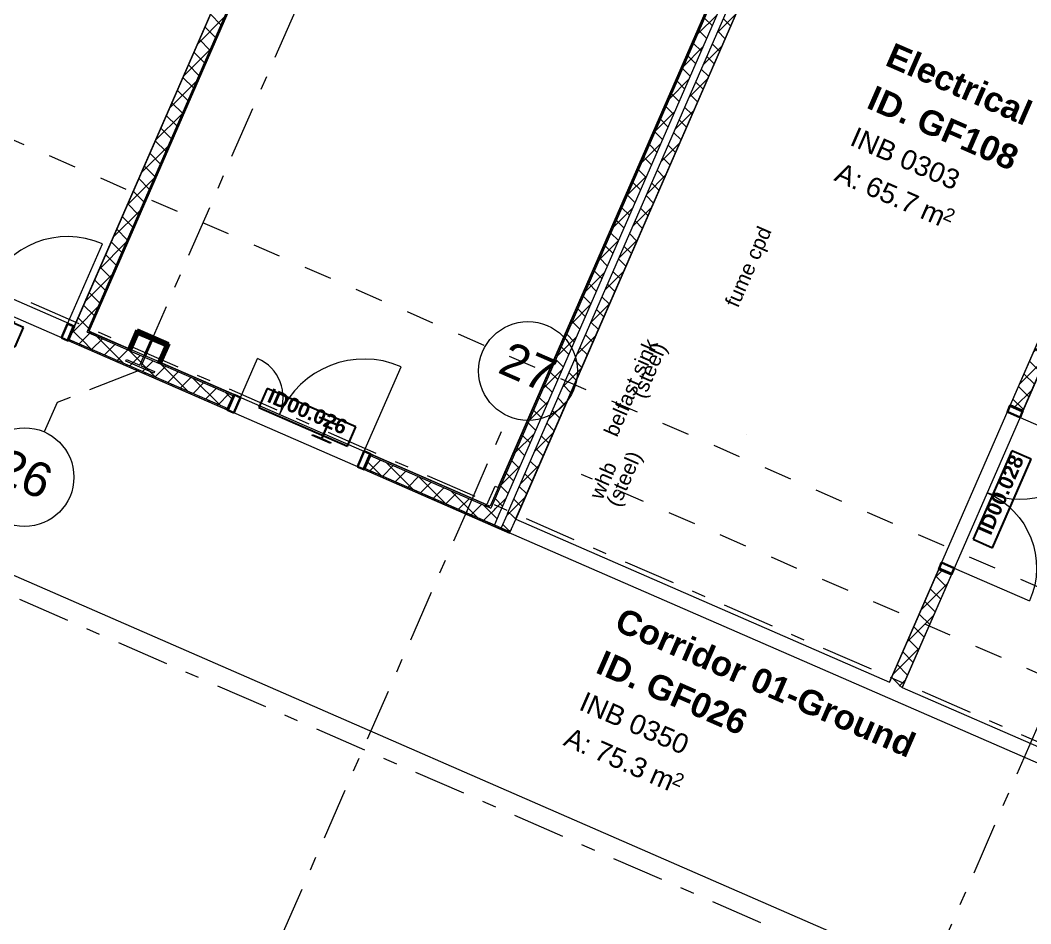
# Model space of a CAD drawing. Header units: millimetres. Extents: x -99530 to 1067232, y -97212 to 137997.
# Drawn here: x -3665 to 6565, y -38355 to -29207 of the extents above; entities that cross this region are included whole.
import ezdxf
from ezdxf.enums import TextEntityAlignment as Align

# ---------------------------------------------------------------- set-up
doc = ezdxf.new("R2010")
doc.units = ezdxf.units.MM
doc.header["$MEASUREMENT"] = 0
doc.linetypes.add('Dashed', pattern=[564.444447, 282.222223, -282.222223])
doc.linetypes.add('Double Dashed', pattern=[1093.611073, 529.166651, -211.666656, 141.111112, -211.666656])
for name, color, linetype in [('A-25-M_Wall_Int', 7, 'Continuous'), ('A-95-MC_Marker_Section_P2.Marker', 7, 'Continuous'), ('COLUMN.IFC Import', 7, 'Continuous'), ('New_A-05-M_Gross_Int_Circulation', 7, 'Continuous'), ('New_A-05-M_Gross_Int_Engineering', 7, 'Continuous'), ('New_A-15-MG_Structural_Grid_Phase_2', 7, 'Continuous'), ('New_A-25-M_Wall_Int', 7, 'Continuous'), ('New_ArchiCAD Door Markers', 7, 'Continuous'), ('New_ArchiCAD Doors', 7, 'Continuous')]:
    doc.layers.add(name, color=color, linetype=linetype)
for name, color, linetype, lineweight in [('A-25-M_Wall_Int_Pen_No__1', 7, 'Continuous', 13), ('A-95-MC_Marker_Section_P2.Marker_Pen_No__1', 7, 'Continuous', 13), ('COLUMN.IFC Import_Pen_No__2', 8, 'Continuous', 15), ('G-10-P_Topo_Misc_Pen_No__1', 7, 'Continuous', 13), ('New_A-25-M_Wall_Int_Pen_No__1', 7, 'Continuous', 13), ('New_A-95-P_Text_1_50_GA_Pen_No__1', 7, 'Continuous', 13), ('New_ArchiCAD Door Markers_Pen_No__1', 7, 'Continuous', 13), ('New_ArchiCAD Door Markers_Pen_No__5', 7, 'Continuous', 25), ('New_ArchiCAD Doors_Pen_No__1', 7, 'Continuous', 13), ('New_ArchiCAD Zone Stamps_Pen_No__6', 7, 'Continuous', 35)]:
    doc.layers.add(name, color=color, linetype=linetype, lineweight=lineweight)
for name, color, linetype, lineweight, true_color in [('A-25-M_Wall_Int_Pen_No__107', 7, 'Continuous', 15, 0xa6a6a6), ('A-25-M_Wall_Int_Pen_No__27', 7, 'Continuous', 50, 0x2a2a2a), ('New_A-05-M_Gross_Int_Circulation_Pen_No__74', 7, 'Continuous', 20, 0x606060), ('New_A-05-M_Gross_Int_Engineering_Pen_No__74', 7, 'Continuous', 20, 0x606060), ('New_A-15-MG_Structural_Grid_Phase_2_Pen_No__222', 7, 'Continuous', 13, 0x65af33), ('New_A-25-M_Wall_Int_Pen_No__107', 7, 'Continuous', 15, 0xa6a6a6), ('New_A-35-M_FFE_Fixed_Pen_No__64', 7, 'Continuous', 20, 0x606060), ('New_ArchiCAD Doors_Pen_No__43', 7, 'Continuous', 30, 0x444444), ('New_ArchiCAD Doors_Pen_No__63', 7, 'Continuous', 20, 0x606060)]:
    doc.layers.add(name, color=color, linetype=linetype, lineweight=lineweight, true_color=true_color)
doc.styles.add('GENERATED_STYLE_1', font='')
doc.styles.add('GENERATED_STYLE_2', font='')
doc.styles.add('GENERATED_STYLE_3', font='')
doc.styles.add('GENERATED_STYLE_4', font='')
doc.styles.get('GENERATED_STYLE_1').set_extended_font_data('Arial', bold=True)
doc.styles.get('GENERATED_STYLE_2').set_extended_font_data('Swis721 BT', bold=True)
doc.styles.get('GENERATED_STYLE_3').set_extended_font_data('Arial')
doc.styles.get('GENERATED_STYLE_4').set_extended_font_data('Swis721 BT')
pattern_1 = [(45, (0, 0), (-91.9239, 91.9239), []), (135, (0, 0), (91.9239, 91.9239), [])]
pattern_2 = [(336.4404, (0, 0), (69.2305, 158.76755), [0, -100]), (336.4404, (80.45, 59.4), (69.2305, 158.76755), [0, -100])]
pattern_3 = [(246.4404, (0, 0), (-158.76755, 69.2305), [0, -100]), (246.4404, (59.4, -80.45), (-158.76755, 69.2305), [0, -100])]
pattern_4 = [(246.4404, (0, 0), (-158.76755, 69.2305), [0, -100]), (246.4404, (59.4, -80.45), (-158.76755, 69.2305), [0, -100])]

# ---------------------------------------------------------------- blocks, each defined once
blk = doc.blocks.new('Corridor 01-Ground_INB 0350_86_2', base_point=(3443, -36782))
at = {"layer": 'New_A-05-M_Gross_Int_Circulation_Pen_No__74', "linetype": 'Continuous'}
for p, q in [((15104, -40424), (-7356, -30630)), ((-10182, -32016), (16731, -43751))]:
    blk.add_line(p, q, dxfattribs=at)
at = {"layer": 'New_ArchiCAD Zone Stamps_Pen_No__6'}
for tag, height, style, p in [('ROOM_NAME', 250, 'GENERATED_STYLE_1', (2436, -35146)), ('zoneNameLine2', 250, 'GENERATED_STYLE_1', (2247, -35578)), ('ROOM_NUMBER', 200, 'GENERATED_STYLE_3', (2059, -35999)), ('measuredAreaCode', 200, 'GENERATED_STYLE_3', (1902, -36359)), ('DUMMY_649', 200, 'GENERATED_STYLE_3', (2209, -36493)), ('DUMMY_650', 200, 'GENERATED_STYLE_3', (2699, -36707)), ('DUMMY_651', 133, 'GENERATED_STYLE_3', (2978, -36813))]:
    blk.add_attdef(tag, text='', height=height, rotation=336.4404, dxfattribs=dict(at, style=style)).set_placement(p, align=Align.TOP_LEFT)
blk = doc.blocks.new('Metrology Lab_INB 0301_89_2', base_point=(-3302, -24728))
at = {"layer": 'New_A-05-M_Gross_Int_Engineering_Pen_No__74', "linetype": 'Continuous'}
for p, q in [((-3116, -32302), (1180, -22451)), ((-4868, -31538), (-3116, -32302))]:
    blk.add_line(p, q, dxfattribs=at)
at = {"layer": 'New_ArchiCAD Zone Stamps_Pen_No__6'}
for tag, height, style, p in [('ROOM_NAME', 250, 'GENERATED_STYLE_1', (-3917, -23264)), ('zoneNameLine2', 250, 'GENERATED_STYLE_1', (-4105, -23696)), ('ROOM_NUMBER', 200, 'GENERATED_STYLE_3', (-4293, -24117)), ('measuredAreaCode', 200, 'GENERATED_STYLE_3', (-4450, -24477)), ('ROOM_WALLS_PRM', 200, 'GENERATED_STYLE_3', (-4143, -24611)), ('DUMMY_649', 200, 'GENERATED_STYLE_3', (-3654, -24824)), ('DUMMY_650', 133, 'GENERATED_STYLE_3', (-3374, -24931))]:
    blk.add_attdef(tag, text='', height=height, rotation=336.4404, dxfattribs=dict(at, style=style)).set_placement(p, align=Align.TOP_LEFT)
blk = doc.blocks.new('Large Control Lab (BEaM)_INB 0302_90_2', base_point=(1041, -28860))
at = {"layer": 'New_A-05-M_Gross_Int_Engineering_Pen_No__74', "linetype": 'Continuous'}
for p, q in [((1209, -22771), (-2971, -32357)), ((1174, -33938), (5271, -24542)), ((-2971, -32357), (-2563, -32535)), ((-2563, -32535), (-2480, -32345)), ((-2480, -32345), (-2162, -32484)), ((-2162, -32484), (-2244, -32673)), ((-2244, -32673), (1059, -34114)), ((1059, -34114), (1142, -33924)), ((1142, -33924), (1174, -33938))]:
    blk.add_line(p, q, dxfattribs=at)
at = {"layer": 'New_ArchiCAD Zone Stamps_Pen_No__6'}
for tag, height, style, p in [('ROOM_NAME', 250, 'GENERATED_STYLE_1', (-438, -27019)), ('zoneNameLine2', 250, 'GENERATED_STYLE_1', (-626, -27451)), ('ROOM_NUMBER', 200, 'GENERATED_STYLE_3', (-815, -27872)), ('measuredAreaCode', 200, 'GENERATED_STYLE_3', (-972, -28232)), ('DUMMY_649', 200, 'GENERATED_STYLE_3', (-664, -28366)), ('DUMMY_650', 200, 'GENERATED_STYLE_3', (-175, -28580)), ('DUMMY_651', 133, 'GENERATED_STYLE_3', (104, -28686))]:
    blk.add_attdef(tag, text='', height=height, rotation=336.4404, dxfattribs=dict(at, style=style)).set_placement(p, align=Align.TOP_LEFT)
blk = doc.blocks.new('Electrical Workshop_INB 0303_91_2', base_point=(6227, -31083))
at = {"layer": 'New_A-05-M_Gross_Int_Engineering_Pen_No__74', "linetype": 'Continuous'}
for p, q in [((5603, -24507), (1351, -34258)), ((5136, -35908), (6750, -32205)), ((1351, -34258), (5136, -35908))]:
    blk.add_line(p, q, dxfattribs=at)
at = {"layer": 'New_ArchiCAD Zone Stamps_Pen_No__6'}
for tag, height, style, p in [('ROOM_NAME', 250, 'GENERATED_STYLE_1', (5179, -29429)), ('zoneNameLine2', 250, 'GENERATED_STYLE_1', (4990, -29861)), ('ROOM_NUMBER', 200, 'GENERATED_STYLE_3', (4802, -30282)), ('measuredAreaCode', 200, 'GENERATED_STYLE_3', (4645, -30642)), ('DUMMY_649', 200, 'GENERATED_STYLE_3', (4952, -30776)), ('DUMMY_650', 200, 'GENERATED_STYLE_3', (5442, -30989)), ('DUMMY_651', 133, 'GENERATED_STYLE_3', (5721, -31096))]:
    blk.add_attdef(tag, text='', height=height, rotation=336.4404, dxfattribs=dict(at, style=style)).set_placement(p, align=Align.TOP_LEFT)
blk = doc.blocks.new('Technicians Workshop_INB 0304_92_2', base_point=(9128, -35534))
at = {"layer": 'New_A-05-M_Gross_Int_Engineering_Pen_No__74', "linetype": 'Continuous'}
for p, q in [((6822, -32390), (5264, -35964)), ((12585, -34903), (6822, -32390)), ((11027, -38477), (12585, -34903)), ((5264, -35964), (11027, -38477))]:
    blk.add_line(p, q, dxfattribs=at)
at = {"layer": 'New_ArchiCAD Zone Stamps_Pen_No__6'}
for tag, height, style, p in [('ROOM_NAME', 250, 'GENERATED_STYLE_1', (7881, -33794)), ('zoneNameLine2', 250, 'GENERATED_STYLE_1', (7693, -34226)), ('ROOM_NUMBER', 200, 'GENERATED_STYLE_3', (7505, -34647)), ('measuredAreaCode', 200, 'GENERATED_STYLE_3', (7348, -35007)), ('DUMMY_649', 200, 'GENERATED_STYLE_3', (7655, -35141)), ('DUMMY_650', 200, 'GENERATED_STYLE_3', (8144, -35354)), ('DUMMY_651', 133, 'GENERATED_STYLE_3', (8424, -35461))]:
    blk.add_attdef(tag, text='', height=height, rotation=336.4404, dxfattribs=dict(at, style=style)).set_placement(p, align=Align.TOP_LEFT)
blk = doc.blocks.new('Wall_363_2', base_point=(-3113, -32295))
at = {"layer": 'New_A-25-M_Wall_Int_Pen_No__107', "linetype": 'Continuous'}
h = blk.add_hatch(dxfattribs=at)
h.set_pattern_fill('Concrete_Block_0002', color=256, style=0, pattern_type=2)
h.set_pattern_definition(pattern_1)
h.paths.add_polyline_path([(-2990, -32365), (1199, -22757), (1101, -22631), (-3119, -32309)])
h = blk.add_hatch(dxfattribs=at)
h.set_pattern_fill('Plaster_0002', color=256, style=0, pattern_type=2)
h.set_pattern_definition(pattern_3)
h.paths.add_polyline_path([(-2984, -32351), (-2971, -32357), (-1360, -28663), (-1373, -28657)])
h = blk.add_hatch(dxfattribs=at)
h.set_pattern_fill('Concrete_Block_0002', color=256, style=0, pattern_type=2)
h.set_pattern_definition(pattern_1)
h.paths.add_polyline_path([(-3162, -32442), (-2991, -32366), (-2990, -32365), (-3119, -32309), (-3175, -32437)])
h = blk.add_hatch(dxfattribs=at)
h.set_pattern_fill('Concrete_Block_0002', color=256, style=0, pattern_type=2)
h.set_pattern_definition(pattern_1)
h.paths.add_polyline_path([(-2990, -32365), (-2991, -32366), (-2989, -32365)])
h = blk.add_hatch(dxfattribs=at)
h.set_pattern_fill('Plaster_0002', color=256, style=0, pattern_type=2)
h.set_pattern_definition(pattern_3)
h.paths.add_polyline_path([(-2989, -32365), (-2971, -32357), (-2984, -32351), (-2990, -32365)])
h = blk.add_hatch(dxfattribs=at)
h.set_pattern_fill('Plaster_0002', color=256, style=0, pattern_type=2)
h.set_pattern_definition(pattern_2)
h.paths.add_polyline_path([(-3181, -32451), (-3162, -32442), (-3175, -32437)])
at = {"layer": 'New_A-25-M_Wall_Int_Pen_No__1', "linetype": 'Continuous'}
for p, q in [((-1373, -28657), (-2984, -32351)), ((-2984, -32351), (-2990, -32365)), ((-2989, -32365), (-2990, -32365)), ((-3162, -32442), (-3175, -32437))]:
    blk.add_line(p, q, dxfattribs=at)
at = {"layer": 'New_A-25-M_Wall_Int_Pen_No__1', "linetype": 'Continuous', "flags": 128}
for points in [[(1101, -22631), (-3175, -32437)], [(-2971, -32357), (-1360, -28663)], [(-3181, -32451), (-3175, -32437)]]:
    blk.add_lwpolyline(points, dxfattribs=at)
blk = doc.blocks.new('Double Door 19_8')
at = {"layer": 'New_ArchiCAD Doors_Pen_No__1', "linetype": 'Continuous'}
for p, q in [((-955, -140), (-955, 0)), ((955, -140), (955, 0)), ((-955, -155), (-955, -140)), ((955, -155), (955, -140))]:
    blk.add_line(p, q, dxfattribs=at)
at = {"layer": 'New_ArchiCAD Doors_Pen_No__43', "linetype": 'Continuous'}
for p, q in [((-948, 0), (-955, 0)), ((-955, 0), (-955, -155)), ((-882, 0), (-948, 0)), ((-948, 0), (-948, -155)), ((-882, -155), (-882, 0)), ((948, 0), (882, 0)), ((882, 0), (882, -155)), ((948, 0), (955, 0)), ((948, -155), (948, 0)), ((955, 0), (955, -155)), ((-948, -155), (-955, -155)), ((-948, -155), (-882, -155)), ((882, -155), (948, -155)), ((948, -155), (955, -155))]:
    blk.add_line(p, q, dxfattribs=at)
at = {"layer": 'New_ArchiCAD Doors_Pen_No__63', "linetype": 'Continuous'}
for p, q in [((-882, 0), (-882, 882)), ((882, 0), (882, 882))]:
    blk.add_line(p, q, dxfattribs=at)
for centre, start, end in [((-882, 0), 0, 90), ((882, 0), 90, 180)]:
    blk.add_arc(centre, 882, start, end, dxfattribs=at)
blk = doc.blocks.new('Door Stamp 17_36')
at = {"layer": 'New_ArchiCAD Door Markers_Pen_No__5', "linetype": 'Continuous'}
for p, q in [((489, -215), (-489, -215)), ((-489, -215), (-489, -427)), ((489, -427), (489, -215)), ((-489, -427), (489, -427)), ((-489, -427), (489, -427))]:
    blk.add_line(p, q, dxfattribs=at)
at = {"layer": 'New_ArchiCAD Door Markers_Pen_No__1', "style": 'GENERATED_STYLE_2'}
blk.add_attdef('AC_WIDO_ID', text='', height=150, dxfattribs=at).set_placement((-430, -382), align=Align.BOTTOM_LEFT)
blk = doc.blocks.new('Wall_367_2', base_point=(-4871, -31544))
at = {"layer": 'New_A-25-M_Wall_Int_Pen_No__107', "linetype": 'Continuous'}
h = blk.add_hatch(dxfattribs=at)
h.set_pattern_fill('Concrete_Block_0002', color=256, style=0, pattern_type=2)
h.set_pattern_definition(pattern_1)
h.paths.add_polyline_path([(-4871, -31544), (-4927, -31673), (-4925, -31673), (-4869, -31545)])
h = blk.add_hatch(dxfattribs=at)
h.set_pattern_fill('Plaster_0002', color=256, style=0, pattern_type=2)
h.set_pattern_definition([(156.4404, (0, 0), (69.2305, 158.76755), [0, -100]), (156.4404, (-80.45, -59.4), (69.2305, 158.76755), [0, -100])])
h.paths.add_polyline_path([(-4927, -31673), (-4933, -31686), (-4931, -31687), (-4925, -31673)])
at = {"layer": 'New_A-25-M_Wall_Int_Pen_No__1', "linetype": 'Continuous'}
for p, q in [((-4925, -31673), (-4869, -31545)), ((-4931, -31687), (-4925, -31673)), ((-4925, -31673), (-4927, -31673)), ((-3175, -32437), (-3119, -32309)), ((-3181, -32451), (-3175, -32437))]:
    blk.add_line(p, q, dxfattribs=at)
at = {"layer": 'New_A-25-M_Wall_Int_Pen_No__1', "linetype": 'Continuous', "flags": 128}
for points in [[(-4871, -31544), (-4933, -31686)], [(-4869, -31545), (-4871, -31544)]]:
    blk.add_lwpolyline(points, dxfattribs=at)
at = {"layer": 'New_ArchiCAD Door Markers'}
ref = blk.add_blockref('Door Stamp 17_36', (-3994, -31927), dxfattribs=dict(at, rotation=336.4404115839861))
ref.add_attrib('AC_WIDO_ID', 'ID00.025', dxfattribs={"layer": 'New_ArchiCAD Door Markers_Pen_No__1', "color": 7, "height": 150, "rotation": 336.4404, "style": 'GENERATED_STYLE_2'}).set_placement((-4559, -32102), align=Align.BOTTOM_LEFT)
at = {"layer": 'New_ArchiCAD Doors', "color": 251, "linetype": 'Continuous', "lineweight": 20, "true_color": 0x606060, "zscale": 1000, "rotation": 336.4404115839861}
blk.add_blockref('Double Door 19_8', (-3994, -31927), dxfattribs=at)
blk = doc.blocks.new('Double Door 19_9')
at = {"layer": 'New_ArchiCAD Doors_Pen_No__1', "linetype": 'Continuous'}
for p, q in [((-905, 0), (-905, -140)), ((905, 0), (905, -140))]:
    blk.add_line(p, q, dxfattribs=at)
at = {"layer": 'New_ArchiCAD Doors_Pen_No__43', "linetype": 'Continuous'}
for p, q in [((-898, 0), (-905, 0)), ((-905, 0), (-905, -140)), ((-832, 0), (-898, 0)), ((-898, 0), (-898, -140)), ((-832, -140), (-832, 0)), ((898, 0), (832, 0)), ((832, 0), (832, -140)), ((898, 0), (905, 0)), ((898, -140), (898, 0)), ((905, 0), (905, -140)), ((-898, -140), (-905, -140)), ((-898, -140), (-832, -140)), ((832, -140), (898, -140)), ((898, -140), (905, -140))]:
    blk.add_line(p, q, dxfattribs=at)
at = {"layer": 'New_ArchiCAD Doors_Pen_No__63', "linetype": 'Continuous'}
for p, q in [((-832, 0), (-832, 832)), ((832, 0), (832, 832))]:
    blk.add_line(p, q, dxfattribs=at)
for centre, start, end in [((-832, 0), 0, 90), ((832, 0), 90, 180)]:
    blk.add_arc(centre, 832, start, end, dxfattribs=at)
blk = doc.blocks.new('Door Stamp 17_41')
at = {"layer": 'New_ArchiCAD Door Markers_Pen_No__5', "linetype": 'Continuous'}
for p, q in [((489, -200), (-489, -200)), ((-489, -200), (-489, -412)), ((489, -412), (489, -200)), ((-489, -412), (489, -412)), ((-489, -412), (489, -412))]:
    blk.add_line(p, q, dxfattribs=at)
at = {"layer": 'New_ArchiCAD Door Markers_Pen_No__1', "style": 'GENERATED_STYLE_2'}
blk.add_attdef('AC_WIDO_ID', text='', height=150, dxfattribs=at).set_placement((-430, -367), align=Align.BOTTOM_LEFT)
blk = doc.blocks.new('Wall_376_2', base_point=(5264, -35964))
at = {"layer": 'New_A-25-M_Wall_Int_Pen_No__107', "linetype": 'Continuous'}
h = blk.add_hatch(dxfattribs=at)
h.set_pattern_fill('Concrete_Block_0002', color=256, style=0, pattern_type=2)
h.set_pattern_definition(pattern_1)
h.paths.add_polyline_path([(6694, -32334), (6357, -33106), (6486, -33162), (6766, -32518)])
h = blk.add_hatch(dxfattribs=at)
h.set_pattern_fill('Concrete_Block_0002', color=256, style=0, pattern_type=2)
h.set_pattern_definition(pattern_1)
h.paths.add_polyline_path([(5136, -35908), (5264, -35964), (5762, -34821), (5634, -34765)])
at = {"layer": 'New_A-25-M_Wall_Int_Pen_No__1', "linetype": 'Continuous'}
for p, q in [((6486, -33162), (6357, -33106)), ((5762, -34821), (5634, -34765))]:
    blk.add_line(p, q, dxfattribs=at)
at = {"layer": 'New_A-25-M_Wall_Int_Pen_No__1', "linetype": 'Continuous', "flags": 128}
for points in [[(6694, -32334), (6357, -33106)], [(6486, -33162), (6766, -32518)], [(5634, -34765), (5136, -35908)], [(5264, -35964), (5762, -34821)]]:
    blk.add_lwpolyline(points, dxfattribs=at)
at = {"layer": 'New_ArchiCAD Door Markers', "linetype": 'Continuous'}
ref = blk.add_blockref('Door Stamp 17_41', (5996, -33935), dxfattribs=dict(at, rotation=66.4404115839932))
ref.add_attrib('AC_WIDO_ID', 'ID00.028', dxfattribs={"layer": 'New_ArchiCAD Door Markers_Pen_No__1', "color": 7, "height": 150, "rotation": 66.4404, "style": 'GENERATED_STYLE_2'}).set_placement((6201, -34449), align=Align.BOTTOM_LEFT)
at = {"layer": 'New_ArchiCAD Doors', "color": 251, "linetype": 'Continuous', "lineweight": 20, "true_color": 0x606060, "xscale": -1, "zscale": 1000, "rotation": 246.4404115839932}
blk.add_blockref('Double Door 19_9', (6124, -33991), dxfattribs=at)
blk = doc.blocks.new('Double Door Asymmetric 19_13')
at = {"layer": 'New_ArchiCAD Doors_Pen_No__1', "linetype": 'Continuous'}
for p, q in [((-755, 0), (-755, -15)), ((755, 0), (755, -15)), ((-755, -15), (-755, -155)), ((755, -15), (755, -155)), ((-755, -155), (-755, -170)), ((755, -155), (755, -170))]:
    blk.add_line(p, q, dxfattribs=at)
at = {"layer": 'New_ArchiCAD Doors_Pen_No__43', "linetype": 'Continuous'}
for p, q in [((-748, 0), (-755, 0)), ((-755, 0), (-755, -170)), ((-682, 0), (-748, 0)), ((-748, 0), (-748, -170)), ((-682, -170), (-682, 0)), ((748, 0), (682, 0)), ((682, 0), (682, -170)), ((748, 0), (755, 0)), ((748, -170), (748, 0)), ((755, 0), (755, -170)), ((-748, -170), (-755, -170)), ((-748, -170), (-682, -170)), ((682, -170), (748, -170)), ((748, -170), (755, -170))]:
    blk.add_line(p, q, dxfattribs=at)
at = {"layer": 'New_ArchiCAD Doors_Pen_No__63', "linetype": 'Continuous'}
for p, q in [((682, 0), (682, 934)), ((-682, 0), (-682, 430))]:
    blk.add_line(p, q, dxfattribs=at)
for centre, radius, start, end in [((682, 0), 934, 90, 180), ((-682, 0), 430, 0, 90)]:
    blk.add_arc(centre, radius, start, end, dxfattribs=at)
blk = doc.blocks.new('Door Stamp 17_30')
at = {"layer": 'New_ArchiCAD Door Markers_Pen_No__5', "linetype": 'Continuous'}
for p, q in [((507, 192), (-471, 192)), ((-471, 192), (-471, -20)), ((507, -20), (507, 192)), ((-471, -20), (507, -20)), ((-471, -20), (507, -20))]:
    blk.add_line(p, q, dxfattribs=at)
at = {"layer": 'New_ArchiCAD Door Markers_Pen_No__1', "style": 'GENERATED_STYLE_2'}
blk.add_attdef('AC_WIDO_ID', text='', height=150, dxfattribs=at).set_placement((-412, 25), align=Align.BOTTOM_LEFT)
blk = doc.blocks.new('Wall_407_2', base_point=(-3113, -32295))
at = {"layer": 'A-25-M_Wall_Int_Pen_No__107', "linetype": 'Continuous'}
for points in [[(-2549, -32541), (-2563, -32535), (-2569, -32548), (-2555, -32554)], [(-2244, -32673), (-2258, -32667), (-2264, -32681), (-2250, -32687)], [(1073, -34120), (1059, -34114), (1053, -34128), (1067, -34134)]]:
    blk.add_hatch(color=256, dxfattribs=at).paths.add_polyline_path(points)
h = blk.add_hatch(dxfattribs=at)
h.set_pattern_fill('Concrete_Block_0002', color=256, style=0, pattern_type=2)
h.set_pattern_definition(pattern_1)
h.paths.add_polyline_path([(1191, -34188), (1099, -34148), (1043, -34276), (1135, -34316)])
h = blk.add_hatch(dxfattribs=at)
h.set_pattern_fill('Plaster_0002', color=256, style=0, pattern_type=2)
h.set_pattern_definition(pattern_4)
h.paths.add_polyline_path([(1105, -34134), (1091, -34128), (1085, -34142), (1099, -34148)])
h = blk.add_hatch(dxfattribs=at)
h.set_pattern_fill('Concrete_Block_0002', color=256, style=0, pattern_type=2)
h.set_pattern_definition(pattern_1)
h.paths.add_polyline_path([(1197, -34174), (1105, -34134), (1099, -34148), (1191, -34188)])
h = blk.add_hatch(dxfattribs=at)
h.set_pattern_fill('Concrete_Block_0002', color=256, style=0, pattern_type=2)
h.set_pattern_definition(pattern_1)
h.paths.add_polyline_path([(1351, -34258), (1260, -34218), (1204, -34346), (1295, -34386)])
h = blk.add_hatch(dxfattribs=at)
h.set_pattern_fill('Concrete_Block_0002', color=256, style=0, pattern_type=2)
h.set_pattern_definition(pattern_1)
h.paths.add_polyline_path([(1357, -34244), (1266, -34204), (1260, -34218), (1351, -34258)])
at = {"layer": 'New_A-25-M_Wall_Int_Pen_No__107', "linetype": 'Continuous'}
h = blk.add_hatch(dxfattribs=at)
h.set_pattern_fill('Concrete_Block_0002', color=256, style=0, pattern_type=2)
h.set_pattern_definition(pattern_1)
h.paths.add_polyline_path([(-2991, -32366), (-3162, -32442), (-3046, -32493)])
h = blk.add_hatch(dxfattribs=at)
h.set_pattern_fill('Concrete_Block_0002', color=256, style=0, pattern_type=2)
h.set_pattern_definition(pattern_1)
h.paths.add_polyline_path([(-3046, -32493), (-1563, -33140), (-1507, -33011), (-2989, -32365), (-2991, -32366)])
h = blk.add_hatch(dxfattribs=at)
h.set_pattern_fill('Plaster_0002', color=256, style=0, pattern_type=2)
h.set_pattern_definition(pattern_3)
h.paths.add_polyline_path([(-2971, -32357), (-2989, -32365), (-2977, -32370)])
h = blk.add_hatch(dxfattribs=at)
h.set_pattern_fill('Plaster_0002', color=256, style=0, pattern_type=2)
h.set_pattern_definition(pattern_2)
h.paths.add_polyline_path([(-2563, -32535), (-2971, -32357), (-2977, -32370), (-2569, -32548)])
h = blk.add_hatch(dxfattribs=at)
h.set_pattern_fill('Plaster_0002', color=256, style=0, pattern_type=2)
h.set_pattern_definition(pattern_2)
h.paths.add_polyline_path([(-3162, -32442), (-3181, -32451), (-1569, -33153), (-1563, -33140)])
h = blk.add_hatch(dxfattribs=at)
h.set_pattern_fill('Plaster_0002', color=256, style=0, pattern_type=2)
h.set_pattern_definition(pattern_2)
h.paths.add_polyline_path([(-2258, -32667), (-2549, -32541), (-2555, -32554), (-2264, -32681)])
h = blk.add_hatch(dxfattribs=at)
h.set_pattern_fill('Plaster_0002', color=256, style=0, pattern_type=2)
h.set_pattern_definition(pattern_2)
h.paths.add_polyline_path([(-2244, -32673), (-2250, -32687), (-1507, -33011), (-1501, -32998)])
h = blk.add_hatch(dxfattribs=at)
h.set_pattern_fill('Concrete_Block_0002', color=256, style=0, pattern_type=2)
h.set_pattern_definition(pattern_1)
h.paths.add_polyline_path([(-123, -33615), (-179, -33743), (1043, -34276), (1099, -34148)])
h = blk.add_hatch(dxfattribs=at)
h.set_pattern_fill('Plaster_0002', color=256, style=0, pattern_type=2)
h.set_pattern_definition(pattern_2)
h.paths.add_polyline_path([(-117, -33601), (-123, -33615), (1053, -34128), (1059, -34114)])
h = blk.add_hatch(dxfattribs=at)
h.set_pattern_fill('Plaster_0002', color=256, style=0, pattern_type=2)
h.set_pattern_definition(pattern_2)
h.paths.add_polyline_path([(-179, -33743), (-185, -33757), (1289, -34400), (1295, -34386)])
h = blk.add_hatch(dxfattribs=at)
h.set_pattern_fill('Plaster_0002', color=256, style=0, pattern_type=2)
h.set_pattern_definition(pattern_2)
h.paths.add_polyline_path([(1091, -34128), (1073, -34120), (1067, -34134), (1085, -34142)])
at = {"layer": 'A-25-M_Wall_Int_Pen_No__1', "linetype": 'Continuous'}
for p, q in [((1105, -34134), (1099, -34148)), ((1191, -34188), (1135, -34316)), ((1197, -34174), (1191, -34188)), ((1260, -34218), (1204, -34346)), ((1266, -34204), (1260, -34218)), ((1351, -34258), (1357, -34244))]:
    blk.add_line(p, q, dxfattribs=at)
at = {"layer": 'A-25-M_Wall_Int_Pen_No__27', "linetype": 'Continuous'}
for p, q in [((-2563, -32535), (-2569, -32548)), ((-2555, -32554), (-2549, -32541)), ((-2258, -32667), (-2264, -32681)), ((-2250, -32687), (-2244, -32673)), ((1059, -34114), (1053, -34128)), ((1067, -34134), (1073, -34120))]:
    blk.add_line(p, q, dxfattribs=at)
at = {"layer": 'New_A-25-M_Wall_Int_Pen_No__1', "linetype": 'Continuous'}
for p, q in [((-2989, -32365), (-2977, -32370)), ((-2977, -32370), (-2569, -32548)), ((-3162, -32442), (-3046, -32493)), ((-3046, -32493), (-1563, -33140)), ((-2569, -32548), (-2555, -32554)), ((-2555, -32554), (-2264, -32681)), ((-2264, -32681), (-2250, -32687)), ((-2250, -32687), (-1507, -33011)), ((-1507, -33011), (-1563, -33140)), ((-1501, -32998), (-1507, -33011)), ((-1563, -33140), (-1569, -33153)), ((-123, -33615), (-179, -33743)), ((-117, -33601), (-123, -33615)), ((-123, -33615), (1053, -34128)), ((-179, -33743), (-185, -33757)), ((-179, -33743), (1043, -34276)), ((1053, -34128), (1067, -34134)), ((1067, -34134), (1085, -34142)), ((1085, -34142), (1099, -34148)), ((1043, -34276), (1135, -34316)), ((1135, -34316), (1204, -34346)), ((1204, -34346), (1295, -34386))]:
    blk.add_line(p, q, dxfattribs=at)
at = {"layer": 'New_A-25-M_Wall_Int_Pen_No__1', "linetype": 'Continuous', "flags": 128}
for points in [[(-2563, -32535), (-2971, -32357)], [(-3181, -32451), (-1569, -33153)], [(-2258, -32667), (-2549, -32541)], [(-1501, -32998), (-2244, -32673)], [(1059, -34114), (-117, -33601)], [(-185, -33757), (1289, -34400)], [(1091, -34128), (1073, -34120)], [(1295, -34386), (1351, -34258)], [(1351, -34258), (1357, -34244)], [(1289, -34400), (1295, -34386)]]:
    blk.add_lwpolyline(points, dxfattribs=at)
at = {"layer": 'New_ArchiCAD Door Markers'}
ref = blk.add_blockref('Door Stamp 17_30', (-809, -33299), dxfattribs=dict(at, rotation=336.4404115839974))
ref.add_attrib('AC_WIDO_ID', 'ID00.026', dxfattribs={"layer": 'New_ArchiCAD Door Markers_Pen_No__1', "color": 7, "height": 150, "rotation": 336.4404, "style": 'GENERATED_STYLE_2'}).set_placement((-1194, -33108), align=Align.BOTTOM_LEFT)
at = {"layer": 'New_ArchiCAD Doors', "color": 251, "linetype": 'Continuous', "lineweight": 20, "true_color": 0x606060, "zscale": 1000, "rotation": 336.4404115839974}
blk.add_blockref('Double Door Asymmetric 19_13', (-809, -33299), dxfattribs=at)
blk = doc.blocks.new('Wall_410_2', base_point=(5458, -24477))
at = {"layer": 'A-25-M_Wall_Int_Pen_No__107', "linetype": 'Continuous'}
h = blk.add_hatch(dxfattribs=at)
h.set_pattern_fill('Concrete_Block_0002', color=256, style=0, pattern_type=2)
h.set_pattern_definition(pattern_1)
h.paths.add_polyline_path([(5339, -24425), (1105, -34134), (1197, -34174), (5431, -24465)])
h = blk.add_hatch(dxfattribs=at)
h.set_pattern_fill('Concrete_Block_0002', color=256, style=0, pattern_type=2)
h.set_pattern_definition(pattern_1)
h.paths.add_polyline_path([(5499, -24495), (1266, -34204), (1357, -34244), (5591, -24535)])
h = blk.add_hatch(dxfattribs=at)
h.set_pattern_fill('Plaster_0002', color=256, style=0, pattern_type=2)
h.set_pattern_definition(pattern_4)
h.paths.add_polyline_path([(4861, -25484), (1091, -34128), (1105, -34134), (4874, -25490)])
at = {"layer": 'A-25-M_Wall_Int_Pen_No__1', "linetype": 'Continuous'}
for p, q in [((5339, -24425), (1105, -34134)), ((5431, -24465), (1197, -34174)), ((5499, -24495), (1266, -34204))]:
    blk.add_line(p, q, dxfattribs=at)
at = {"layer": 'A-25-M_Wall_Int_Pen_No__1', "linetype": 'Continuous', "flags": 128}
for points in [[(1357, -34244), (5551, -24626)], [(4861, -25484), (1091, -34128)]]:
    blk.add_lwpolyline(points, dxfattribs=at)
blk = doc.blocks.new('Wall_418_2', base_point=(-2162, -32484))
at = {"layer": 'A-25-M_Wall_Int_Pen_No__107', "linetype": 'Continuous'}
blk.add_hatch(color=256, dxfattribs=at).paths.add_polyline_path([(-2182, -32492), (-2258, -32667), (-2244, -32673), (-2162, -32484)])
at = {"layer": 'A-25-M_Wall_Int_Pen_No__27', "linetype": 'Continuous', "flags": 128}
for points in [[(-2182, -32492), (-2258, -32667)], [(-2244, -32673), (-2162, -32484)]]:
    blk.add_lwpolyline(points, dxfattribs=at)
blk = doc.blocks.new('Wall_419_2', base_point=(-2466, -32351))
at = {"layer": 'A-25-M_Wall_Int_Pen_No__107', "linetype": 'Continuous'}
blk.add_hatch(color=256, dxfattribs=at).paths.add_polyline_path([(-2472, -32365), (-2182, -32492), (-2162, -32484), (-2480, -32345)])
at = {"layer": 'A-25-M_Wall_Int_Pen_No__27', "linetype": 'Continuous', "flags": 128}
for points in [[(-2162, -32484), (-2480, -32345)], [(-2472, -32365), (-2182, -32492)]]:
    blk.add_lwpolyline(points, dxfattribs=at)
blk = doc.blocks.new('Wall_420_2', base_point=(-2466, -32351))
at = {"layer": 'A-25-M_Wall_Int_Pen_No__107', "linetype": 'Continuous'}
blk.add_hatch(color=256, dxfattribs=at).paths.add_polyline_path([(-2480, -32345), (-2563, -32535), (-2549, -32541), (-2472, -32365)])
at = {"layer": 'A-25-M_Wall_Int_Pen_No__27', "linetype": 'Continuous', "flags": 128}
for points in [[(-2480, -32345), (-2563, -32535)], [(-2549, -32541), (-2472, -32365)]]:
    blk.add_lwpolyline(points, dxfattribs=at)
blk = doc.blocks.new('Column 20')
at = {"layer": 'COLUMN.IFC Import_Pen_No__2', "linetype": 'Continuous'}
for p, q in [((-153.7, 157.25), (153.7, 157.25)), ((-153.7, 138.55), (-153.7, 157.25)), ((-6, 138.55), (-153.7, 138.55)), ((-6, -138.55), (-6, 138.55)), ((6, 138.55), (6, -138.55)), ((153.7, 138.55), (6, 138.55)), ((153.7, 157.25), (153.7, 138.55)), ((-153.7, -138.55), (-6, -138.55)), ((-153.7, -157.25), (-153.7, -138.55)), ((153.7, -157.25), (-153.7, -157.25)), ((6, -138.55), (153.7, -138.55)), ((153.7, -138.55), (153.7, -157.25))]:
    blk.add_line(p, q, dxfattribs=at)
blk = doc.blocks.new('Discrete Accessory 736')
at = {"layer": 'COLUMN.IFC Import_Pen_No__2', "linetype": 'Continuous'}
for p, q in [((-101.8, 101.6), (101.8, 101.6)), ((-101.8, 90.6), (-101.8, 101.6)), ((-3.6, 90.6), (-101.8, 90.6)), ((-3.6, -90.6), (-3.6, 90.6)), ((3.6, 90.6), (3.6, -90.6)), ((101.8, 90.6), (3.6, 90.6)), ((101.8, 101.6), (101.8, 90.6)), ((-101.8, -90.6), (-3.6, -90.6)), ((-101.8, -101.6), (-101.8, -90.6)), ((101.8, -101.6), (-101.8, -101.6)), ((3.6, -90.6), (101.8, -90.6)), ((101.8, -90.6), (101.8, -101.6))]:
    blk.add_line(p, q, dxfattribs=at)
blk = doc.blocks.new('Standard grid marker_10')
at = {"layer": 'New_A-15-MG_Structural_Grid_Phase_2_Pen_No__222', "linetype": 'Double Dashed'}
blk.add_line((705, 0), (53258, 0), dxfattribs=at)
at = {"layer": 'New_A-15-MG_Structural_Grid_Phase_2_Pen_No__222', "style": 'GENERATED_STYLE_4'}
for tag, p in [('AC_MarkerText_1_0', (-500, 39)), ('AC_MarkerText_1_1', (54463, 39))]:
    blk.add_attdef(tag, text='', height=350, rotation=180, dxfattribs=at).set_placement(p, align=Align.MIDDLE_CENTER)
blk = doc.blocks.new('Standard grid marker_11')
at = {"layer": 'New_A-15-MG_Structural_Grid_Phase_2_Pen_No__222', "linetype": 'Double Dashed'}
blk.add_line((705, 0), (54601, 0), dxfattribs=at)
at = {"layer": 'New_A-15-MG_Structural_Grid_Phase_2_Pen_No__222', "style": 'GENERATED_STYLE_4'}
for tag, p in [('AC_MarkerText_1_0', (-500, 43)), ('AC_MarkerText_1_1', (55806, 43))]:
    blk.add_attdef(tag, text='', height=350, rotation=180, dxfattribs=at).set_placement(p, align=Align.MIDDLE_CENTER)
blk = doc.blocks.new('Standard grid marker_13')
at = {"layer": 'New_A-15-MG_Structural_Grid_Phase_2_Pen_No__222', "linetype": 'Double Dashed'}
blk.add_line((2212, 0), (53473, 0), dxfattribs=at)
at = {"layer": 'New_A-15-MG_Structural_Grid_Phase_2_Pen_No__222', "style": 'GENERATED_STYLE_4'}
for tag, p in [('AC_MarkerText_1_0', (-500, 1206)), ('AC_MarkerText_1_1', (56184, 1206))]:
    blk.add_attdef(tag, text='', height=350, rotation=270, dxfattribs=at).set_placement(p, align=Align.MIDDLE_CENTER)
blk = doc.blocks.new('Standard grid marker_19')
at = {"layer": 'New_A-15-MG_Structural_Grid_Phase_2_Pen_No__222', "linetype": 'Double Dashed'}
for p, q in [((949, 0), (36651, 0)), ((36651, 0), (37275, -625)), ((37275, -625), (37599, -625))]:
    blk.add_line(p, q, dxfattribs=at)
at = {"layer": 'New_A-15-MG_Structural_Grid_Phase_2_Pen_No__222', "linetype": 'Continuous'}
blk.add_circle((38099, -625), 500, dxfattribs=at)
at = {"layer": 'New_A-15-MG_Structural_Grid_Phase_2_Pen_No__222', "linetype": 'Double Dashed'}
blk.add_point((36651, 0), dxfattribs=at)
at = {"layer": 'New_A-15-MG_Structural_Grid_Phase_2_Pen_No__222', "style": 'GENERATED_STYLE_4'}
for tag, p in [('AC_MarkerText_1_0', (-500, -588)), ('AC_MarkerText_1_1', (38099, -588))]:
    blk.add_attdef(tag, text='', height=350, rotation=90, dxfattribs=at).set_placement(p, align=Align.MIDDLE_CENTER)
blk = doc.blocks.new('Standard grid marker_23')
at = {"layer": 'New_A-15-MG_Structural_Grid_Phase_2_Pen_No__222', "linetype": 'Double Dashed'}
for p, q in [((1051, 0), (21061, 0)), ((21061, 0), (22113, 0))]:
    blk.add_line(p, q, dxfattribs=at)
at = {"layer": 'New_A-15-MG_Structural_Grid_Phase_2_Pen_No__222', "linetype": 'Continuous'}
blk.add_circle((22613, 0), 500, dxfattribs=at)
at = {"layer": 'New_A-15-MG_Structural_Grid_Phase_2_Pen_No__222', "linetype": 'Double Dashed'}
blk.add_point((21061, 0), dxfattribs=at)
blk.add_point((21061, 0), dxfattribs=at)
at = {"layer": 'New_A-15-MG_Structural_Grid_Phase_2_Pen_No__222', "style": 'GENERATED_STYLE_4'}
for tag, p in [('AC_MarkerText_1_0', (-500, 41)), ('AC_MarkerText_1_1', (22613, 41))]:
    blk.add_attdef(tag, text='', height=350, rotation=270, dxfattribs=at).set_placement(p, align=Align.MIDDLE_CENTER)
blk = doc.blocks.new('Cutting Plane_4_2', base_point=(-25330, -21003))
at = {"layer": 'A-95-MC_Marker_Section_P2.Marker_Pen_No__1', "linetype": 'Dashed'}
blk.add_line((-25101, -21103), (22392, -41812), dxfattribs=at)

msp = doc.modelspace()

# ---------------------------------------------------------------- linework, layer by layer
at = {"layer": 'G-10-P_Topo_Misc_Pen_No__1', "linetype": 'Continuous'}
msp.add_line((3692.5, -33404.2), (3692.5, -33404.2), dxfattribs=at)
at = {"layer": 'New_A-35-M_FFE_Fixed_Pen_No__64', "linetype": 'Dashed'}
msp.add_line((15063.4, -39494.8), (2016.3, -33805.6), dxfattribs=at)

# ---------------------------------------------------------------- block references
at = {"layer": 'A-25-M_Wall_Int', "color": 250, "lineweight": 50, "true_color": 0x2a2a2a}
for name, p in [('Wall_410_2', (5458.1, -24476.8)), ('Wall_420_2', (-2466.4, -32351)), ('Wall_419_2', (-2466.4, -32351)), ('Wall_418_2', (-2161.8, -32483.9))]:
    msp.add_blockref(name, p, dxfattribs=at)
at = {"layer": 'A-95-MC_Marker_Section_P2.Marker'}
msp.add_blockref('Cutting Plane_4_2', (-25330.5, -21002.6), dxfattribs=at)
at = {"layer": 'COLUMN.IFC Import', "linetype": 'Continuous', "zscale": 1000, "rotation": 336.4404115839877}
for name, p in [('Column 20', (-2391.9, -32576.6)), ('Discrete Accessory 736', (-576.7, -33357.6))]:
    msp.add_blockref(name, p, dxfattribs=at)
at = {"layer": 'New_A-05-M_Gross_Int_Circulation', "linetype": 'Continuous'}
ref = msp.add_blockref('Corridor 01-Ground_INB 0350_86_2', (3443.2, -36782), dxfattribs=at)
ref.add_attrib('ROOM_NAME', 'Corridor 01-Ground', dxfattribs={"layer": 'New_ArchiCAD Zone Stamps_Pen_No__6', "color": 7, "height": 250, "rotation": 336.44041, "style": 'GENERATED_STYLE_1'}).set_placement((2435.8, -35146.3), align=Align.TOP_LEFT)
ref.add_attrib('ROOM_NUMBER', 'INB 0350', dxfattribs={"layer": 'New_ArchiCAD Zone Stamps_Pen_No__6', "color": 7, "height": 200, "rotation": 336.44041, "style": 'GENERATED_STYLE_3'}).set_placement((2059, -35999.1), align=Align.TOP_LEFT)
ref.add_attrib('zoneNameLine2', 'ID. GF026', dxfattribs={"layer": 'New_ArchiCAD Zone Stamps_Pen_No__6', "color": 7, "height": 250, "rotation": 336.44041, "style": 'GENERATED_STYLE_1'}).set_placement((2247.4, -35578.4), align=Align.TOP_LEFT)
ref.add_attrib('measuredAreaCode', 'A: ', dxfattribs={"layer": 'New_ArchiCAD Zone Stamps_Pen_No__6', "color": 7, "height": 200, "rotation": 336.44041, "style": 'GENERATED_STYLE_3'}).set_placement((1901.9, -36359.2), align=Align.TOP_LEFT)
ref.add_attrib('DUMMY_649', '75.3', dxfattribs={"layer": 'New_ArchiCAD Zone Stamps_Pen_No__6', "color": 7, "height": 200, "rotation": 336.44041, "style": 'GENERATED_STYLE_3'}).set_placement((2209.3, -36493.3), align=Align.TOP_LEFT)
ref.add_attrib('DUMMY_650', ' m', dxfattribs={"layer": 'New_ArchiCAD Zone Stamps_Pen_No__6', "color": 7, "height": 200, "rotation": 336.44041, "style": 'GENERATED_STYLE_3'}).set_placement((2698.7, -36706.6), align=Align.TOP_LEFT)
ref.add_attrib('DUMMY_651', '2', dxfattribs={"layer": 'New_ArchiCAD Zone Stamps_Pen_No__6', "color": 7, "height": 133.3, "rotation": 336.44041, "style": 'GENERATED_STYLE_3'}).set_placement((2978, -36813.2), align=Align.TOP_LEFT)
at = {"layer": 'New_A-05-M_Gross_Int_Engineering', "linetype": 'Continuous'}
for name, p in [('Metrology Lab_INB 0301_89_2', (-3302.1, -24728.3)), ('Large Control Lab (BEaM)_INB 0302_90_2', (1041, -28860.4))]:
    msp.add_blockref(name, p, dxfattribs=at)
ref = msp.add_blockref('Electrical Workshop_INB 0303_91_2', (6227.2, -31082.7), dxfattribs=at)
ref.add_attrib('ROOM_NAME', 'Electrical Workshop', dxfattribs={"layer": 'New_ArchiCAD Zone Stamps_Pen_No__6', "color": 7, "height": 250, "rotation": 336.44041, "style": 'GENERATED_STYLE_1'}).set_placement((5178.7, -29429), align=Align.TOP_LEFT)
ref.add_attrib('ROOM_NUMBER', 'INB 0303', dxfattribs={"layer": 'New_ArchiCAD Zone Stamps_Pen_No__6', "color": 7, "height": 200, "rotation": 336.44041, "style": 'GENERATED_STYLE_3'}).set_placement((4801.8, -30281.8), align=Align.TOP_LEFT)
ref.add_attrib('zoneNameLine2', 'ID. GF108', dxfattribs={"layer": 'New_ArchiCAD Zone Stamps_Pen_No__6', "color": 7, "height": 250, "rotation": 336.44041, "style": 'GENERATED_STYLE_1'}).set_placement((4990.2, -29861.1), align=Align.TOP_LEFT)
ref.add_attrib('measuredAreaCode', 'A: ', dxfattribs={"layer": 'New_ArchiCAD Zone Stamps_Pen_No__6', "color": 7, "height": 200, "rotation": 336.44041, "style": 'GENERATED_STYLE_3'}).set_placement((4644.8, -30641.9), align=Align.TOP_LEFT)
ref.add_attrib('DUMMY_649', '65.7', dxfattribs={"layer": 'New_ArchiCAD Zone Stamps_Pen_No__6', "color": 7, "height": 200, "rotation": 336.44041, "style": 'GENERATED_STYLE_3'}).set_placement((4952.2, -30776), align=Align.TOP_LEFT)
ref.add_attrib('DUMMY_650', ' m', dxfattribs={"layer": 'New_ArchiCAD Zone Stamps_Pen_No__6', "color": 7, "height": 200, "rotation": 336.44041, "style": 'GENERATED_STYLE_3'}).set_placement((5441.5, -30989.4), align=Align.TOP_LEFT)
ref.add_attrib('DUMMY_651', '2', dxfattribs={"layer": 'New_ArchiCAD Zone Stamps_Pen_No__6', "color": 7, "height": 133.3, "rotation": 336.44041, "style": 'GENERATED_STYLE_3'}).set_placement((5720.8, -31095.9), align=Align.TOP_LEFT)
ref = msp.add_blockref('Technicians Workshop_INB 0304_92_2', (9127.8, -35533.7), dxfattribs=at)
ref.add_attrib('ROOM_NAME', 'Technicians Workshop', dxfattribs={"layer": 'New_ArchiCAD Zone Stamps_Pen_No__6', "color": 7, "height": 250, "rotation": 336.44041, "style": 'GENERATED_STYLE_1'}).set_placement((7881.5, -33793.8), align=Align.TOP_LEFT)
ref.add_attrib('ROOM_NUMBER', 'INB 0304', dxfattribs={"layer": 'New_ArchiCAD Zone Stamps_Pen_No__6', "color": 7, "height": 200, "rotation": 336.44041, "style": 'GENERATED_STYLE_3'}).set_placement((7504.6, -34646.6), align=Align.TOP_LEFT)
ref.add_attrib('zoneNameLine2', 'ID. GF187', dxfattribs={"layer": 'New_ArchiCAD Zone Stamps_Pen_No__6', "color": 7, "height": 250, "rotation": 336.44041, "style": 'GENERATED_STYLE_1'}).set_placement((7693, -34225.9), align=Align.TOP_LEFT)
ref.add_attrib('measuredAreaCode', 'A: ', dxfattribs={"layer": 'New_ArchiCAD Zone Stamps_Pen_No__6', "color": 7, "height": 200, "rotation": 336.44041, "style": 'GENERATED_STYLE_3'}).set_placement((7347.6, -35006.8), align=Align.TOP_LEFT)
ref.add_attrib('DUMMY_649', '24.5', dxfattribs={"layer": 'New_ArchiCAD Zone Stamps_Pen_No__6', "color": 7, "height": 200, "rotation": 336.44041, "style": 'GENERATED_STYLE_3'}).set_placement((7655, -35140.8), align=Align.TOP_LEFT)
ref.add_attrib('DUMMY_650', ' m', dxfattribs={"layer": 'New_ArchiCAD Zone Stamps_Pen_No__6', "color": 7, "height": 200, "rotation": 336.44041, "style": 'GENERATED_STYLE_3'}).set_placement((8144.3, -35354.2), align=Align.TOP_LEFT)
ref.add_attrib('DUMMY_651', '2', dxfattribs={"layer": 'New_ArchiCAD Zone Stamps_Pen_No__6', "color": 7, "height": 133.3, "rotation": 336.44041, "style": 'GENERATED_STYLE_3'}).set_placement((8423.6, -35460.7), align=Align.TOP_LEFT)
at = {"layer": 'New_A-15-MG_Structural_Grid_Phase_2', "color": 8, "linetype": 'Continuous', "lineweight": 15}
ref = msp.add_blockref('Standard grid marker_19', (12179.5, 840.1), dxfattribs=dict(at, zscale=1000, rotation=246.440411583993))
ref.add_attrib('AC_MarkerText_1_1', '26', dxfattribs={"layer": 'New_A-15-MG_Structural_Grid_Phase_2_Pen_No__222', "color": 85, "true_color": 0x65af33, "height": 350, "rotation": 336.44041, "style": 'GENERATED_STYLE_4'}).set_placement((-3621.7, -33796.8), align=Align.MIDDLE_CENTER)
at = {"layer": 'New_A-15-MG_Structural_Grid_Phase_2', "color": 8, "linetype": 'Continuous', "lineweight": 15, "zscale": 1000}
for name, p, rotation in [('Standard grid marker_13', (-2323.9, -56907.5), 66.44041158399293), ('Standard grid marker_10', (22639.6, -43491.3), 156.4404115839929), ('Standard grid marker_11', (21520.4, -46057.9), 156.4404115839929)]:
    msp.add_blockref(name, p, dxfattribs=dict(at, rotation=rotation))
at = {"layer": 'New_A-15-MG_Structural_Grid_Phase_2', "color": 8, "linetype": 'Continuous', "lineweight": 15}
ref = msp.add_blockref('Standard grid marker_23', (-7563.3, -53486.5), dxfattribs=dict(at, zscale=1000, rotation=66.44041158399143))
ref.add_attrib('AC_MarkerText_1_1', '27', dxfattribs={"layer": 'New_A-15-MG_Structural_Grid_Phase_2_Pen_No__222', "color": 85, "true_color": 0x65af33, "height": 350, "rotation": 336.44041, "style": 'GENERATED_STYLE_4'}).set_placement((1475.1, -32717.4), align=Align.MIDDLE_CENTER)
at = {"layer": 'New_A-25-M_Wall_Int', "color": 250, "lineweight": 50, "true_color": 0x2a2a2a}
for name, p in [('Wall_363_2', (-3112.6, -32294.8)), ('Wall_367_2', (-4871.2, -31544.3)), ('Wall_407_2', (-3112.6, -32294.8)), ('Wall_376_2', (5263.9, -35963.7))]:
    msp.add_blockref(name, p, dxfattribs=at)

# ---------------------------------------------------------------- texts
at = {"layer": 'New_A-95-P_Text_1_50_GA_Pen_No__1', "linetype": 'Continuous', "insert": (3463.5, -32067.8), "char_height": 150, "attachment_point": 1, "rotation": 66.44041, "style": 'GENERATED_STYLE_4'}
msp.add_mtext('\\A1;{\\fSwis721 BT|b0|i0|c0|p34;fume cpd}', dxfattribs=at)
at = {"layer": 'New_A-95-P_Text_1_50_GA_Pen_No__1', "linetype": 'Continuous', "char_height": 150, "rotation": 66.44041, "style": 'GENERATED_STYLE_4'}
for s, insert, width, attachment_point, line_spacing_factor in [('\\A1;{\\fSwis721 BT|b0|i0|c0|p34;belfast sink (steel)}', (2657.4, -32415.5), 1240.634, 3, 0.393304), ('\\A1;{\\fSwis721 BT|b0|i0|c0|p34;whb (steel)}', (2089.2, -34012.1), 617.429, 1, 0.748451)]:
    msp.add_mtext(s, dxfattribs=dict(at, insert=insert, width=width, attachment_point=attachment_point, line_spacing_factor=line_spacing_factor))

doc.saveas('drawing.dxf')
